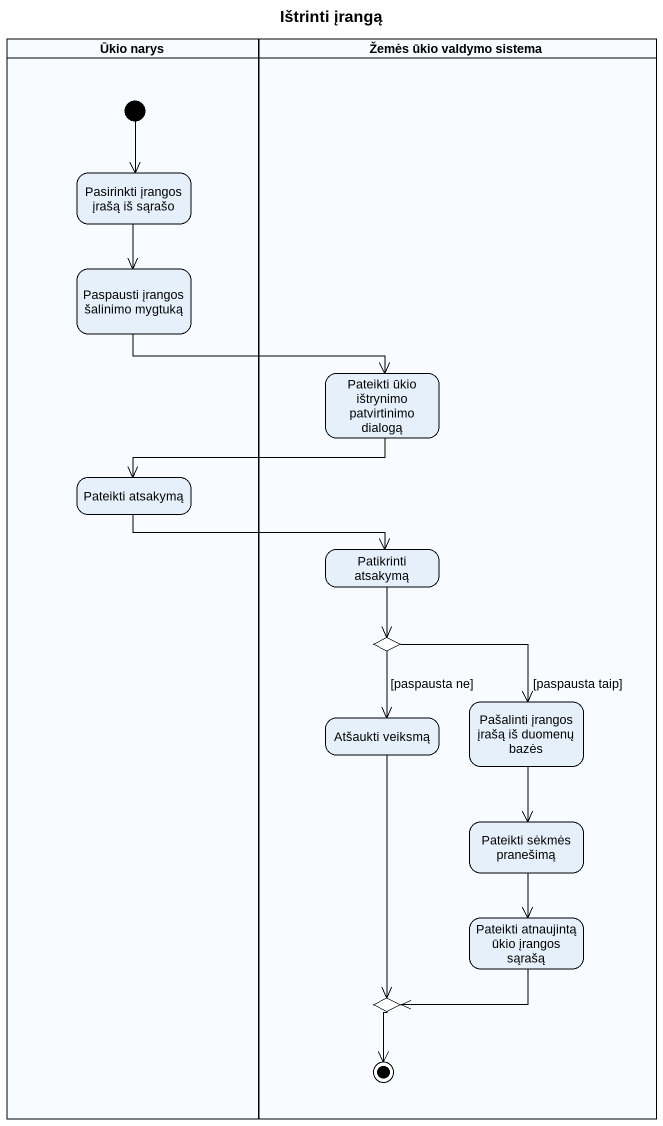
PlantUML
@startuml
title Ištrinti įrangą
hide empty description
state "Ūkio narys" as Ūkio_narys <<partition>> {
  state "Pasirinkti įrangos įrašą iš sąrašo" as Pasirinkti_įrangos_įrašą_iš
  state "Paspausti įrangos šalinimo mygtuką" as Paspausti_įrangos_šalinimo
  state "Pateikti atsakymą" as Pateikti_atsakymą
  [*] --> Pasirinkti_įrangos_įrašą_iš
}
state "Žemės ūkio valdymo sistema" as Žemės_ūkio_valdymo_sistema <<partition>> {
  state "Pateikti ūkio ištrynimo patvirtinimo dialogą" as Pateikti_ūkio_ištrynimo
  state "Patikrinti atsakymą" as Patikrinti_atsakymą
  state choice1 <<choice>>
  state "Atšaukti veiksmą" as Atšaukti_veiksmą
  state "Pašalinti įrangos įrašą iš duomenų bazės" as Pašalinti_įrangos_įrašą_iš
  state "Pateikti sėkmės pranešimą" as Pateikti_sėkmės_pranešimą
  state "Pateikti atnaujintą ūkio įrangos sąrašą" as Pateikti_atnaujintą_ūkio
  state choice2 <<choice>>
  choice2 --> [*]
}
Pasirinkti_įrangos_įrašą_iš --> Paspausti_įrangos_šalinimo
Paspausti_įrangos_šalinimo -right-> Pateikti_ūkio_ištrynimo
Pateikti_ūkio_ištrynimo -left-> Pateikti_atsakymą
Pateikti_atsakymą -right-> Patikrinti_atsakymą
Patikrinti_atsakymą --> choice1
choice1 --> Atšaukti_veiksmą : [paspausta ne]
choice1 --> Pašalinti_įrangos_įrašą_iš : [paspausta taip]
Atšaukti_veiksmą --> choice2
Pašalinti_įrangos_įrašą_iš --> Pateikti_sėkmės_pranešimą
Pateikti_sėkmės_pranešimą --> Pateikti_atnaujintą_ūkio
Pateikti_atnaujintą_ūkio -left-> choice2
@enduml
